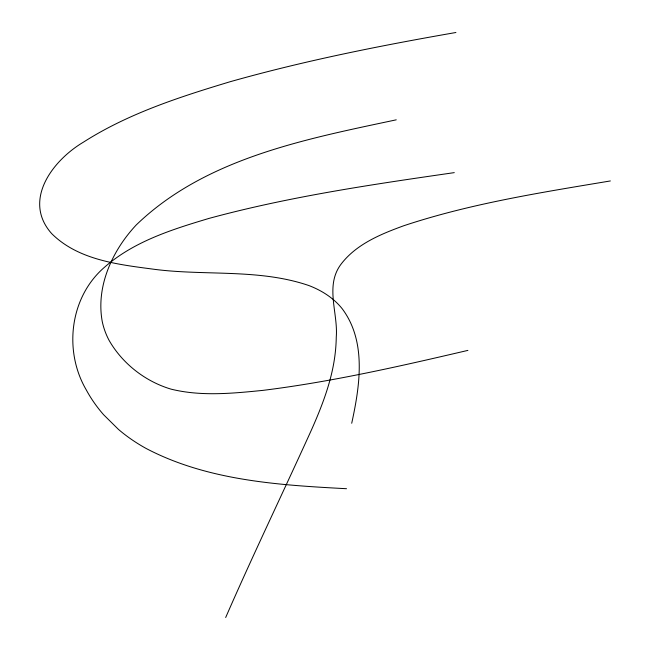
<?xml version="1.0" encoding="UTF-8"?>
<svg xmlns="http://www.w3.org/2000/svg" width="650" height="650" viewBox="0 0 650 650"><rect width="100%" height="100%" fill="white"/><g stroke="black" fill="none" stroke-linecap="round" stroke-linejoin="round"><path stroke-width="0.97" d="M351.715 423.264C359.832 385.946 366.795 341.689 342.257 308.807A111.028 76.424 -14.4 0 0 308.823 285.529C259.285 268.588 206.009 275.917 154.822 269.376C119.023 264.599 78.609 260.398 51.691 233.626C22.189 200.541 52.553 160.461 83.395 142.179C128.245 113.506 179.433 97.013 230.051 81.754C304.265 60.759 379.982 45.711 455.918 32.5M225.68 617.5C253.216 554.352 283.164 492.31 311.61 429.585C322.498 404.991 332.312 379.454 335.286 352.544A311.472 214.403 -14.4 0 0 336.261 337.171C338.195 313.178 324.992 286.366 340.584 264.802C355.81 244.319 380.551 234.219 403.764 225.745C470.787 203.466 540.898 192.554 610.366 180.944M467.894 350.391C400.116 366.21 332.077 381.794 262.925 390.374C232.505 393.412 201.159 396.565 171.104 389.155C145.462 381.558 122.549 363.748 109.184 340.535A148.582 102.278 -14.4 0 1 102.221 321.401C95.818 286.146 112.483 250.323 136.216 224.981C205.359 158.186 305.589 139.116 396.24 119.827M454.277 172.632C371.963 184.511 289.356 196.56 208.975 218.416C172.128 229.426 133.705 241.434 104.333 267.402C69.623 297.399 63.489 351.195 86.369 390.073A256.588 176.629 -14.4 0 0 103.561 414.676L118.438 429.382A236.088 162.508 -14.4 0 0 146.161 448.484C207.529 480.667 278.614 485.111 346.515 488.711"/></g></svg>
